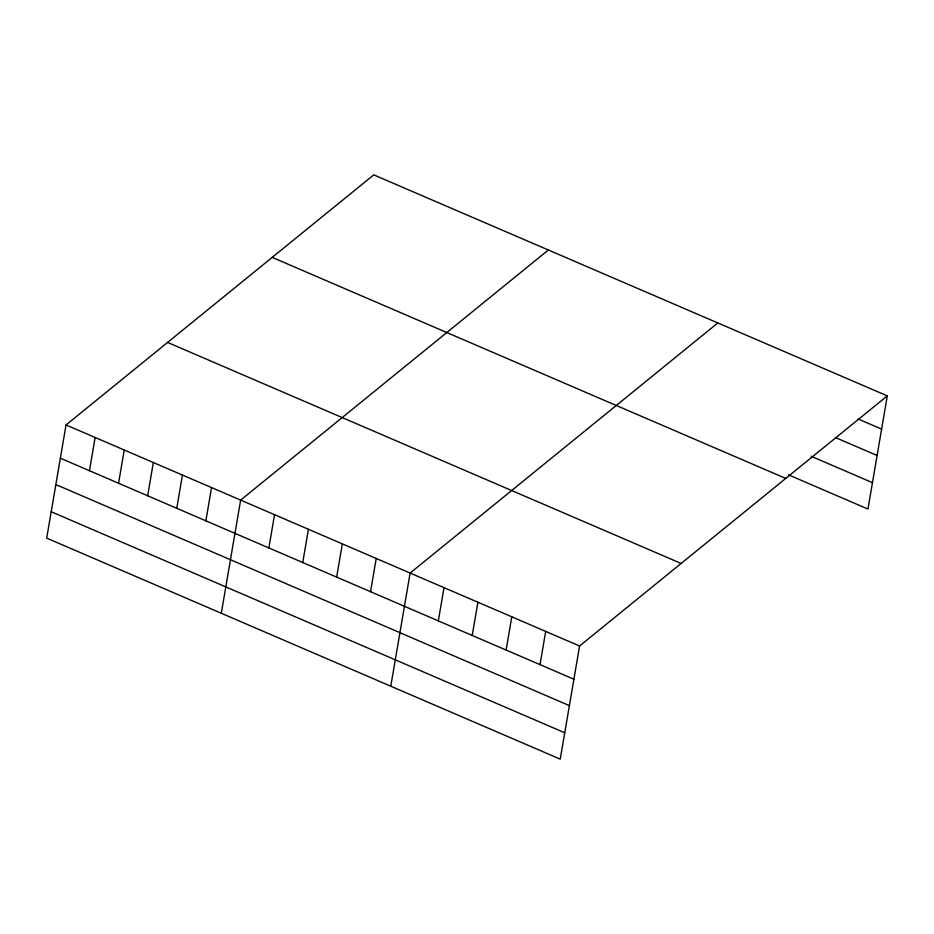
<?xml version="1.0" encoding="UTF-8"?>
<svg xmlns="http://www.w3.org/2000/svg" width="934" height="934" viewBox="0 0 934 934"><rect width="100%" height="100%" fill="white"/><g stroke="black" fill="none" stroke-linecap="round" stroke-linejoin="round"><path stroke-width="1.4" d="M66.045 424.958L46.7 538.112L560.237 759.144L579.582 645.989L887.3 395.888L373.763 174.856L66.045 424.958L579.582 645.989M89.466 470.724L95.14 437.486M118.56 483.24L124.245 450.013M147.665 495.767L153.339 462.54M176.76 508.294L182.445 475.067M205.865 520.822L211.551 487.583M221.3 613.264L240.645 500.11L548.363 249.997M268.864 547.931L274.538 514.704M302.756 562.525L308.43 529.286M336.649 577.107L342.323 543.88M370.541 591.701L376.227 558.462M390.774 686.21L410.119 573.056L717.826 322.942M438.326 620.876L444.012 587.638M472.219 635.459L477.904 602.232M506.111 650.052L511.797 616.814M540.015 664.634L545.689 631.407M887.3 395.888L867.955 509.042L788.436 474.811M858.159 419.016L881.614 429.115M835.393 437.532L877.108 455.488M811.202 456.294L872.461 482.668M272.214 257.387L785.751 478.418M167.583 342.428L681.131 563.459M60.36 458.197L573.908 679.228M55.853 484.571L569.39 705.602M51.207 511.739L564.755 732.77"/></g></svg>
